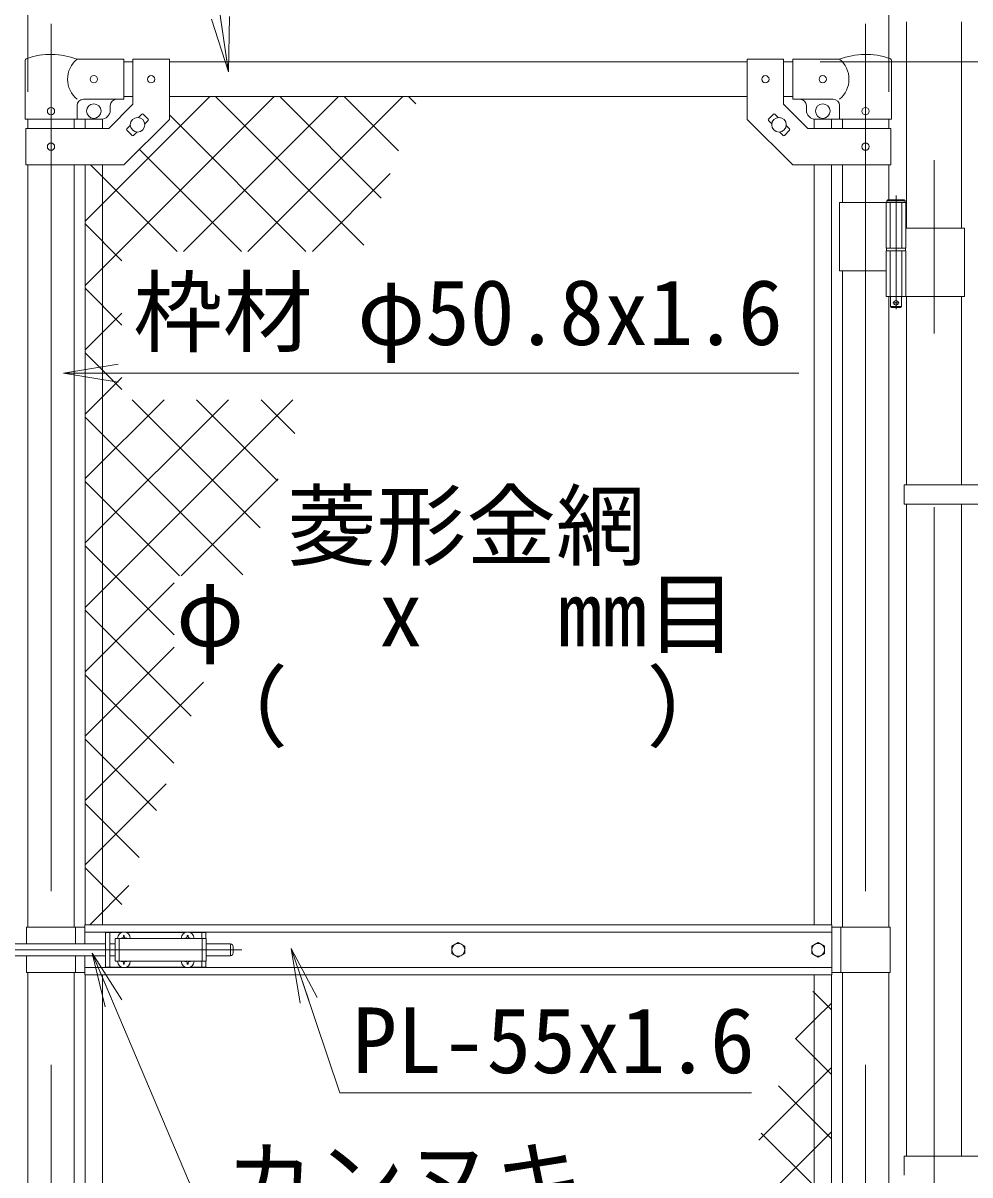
# Model space of a CAD drawing. Units: millimetres, scale not verified. Extents: x -6300 to 6300, y -4455 to 4455.
# Drawn here: x -3412 to -2372, y 191 to 1456 of the extents above; entities that cross this region are included whole.
import ezdxf
from ezdxf.enums import TextEntityAlignment as Align

# ---------------------------------------------------------------- set-up
doc = ezdxf.new("R2010")
doc.units = ezdxf.units.MM
doc.header["$LTSCALE"] = 30
doc.linetypes.add('DASHED', pattern=[7.5, 6, -1.5])
doc.linetypes.add('USER1', pattern=[50.8, 31.75, -6.35, 6.35, -6.35])
for name, color, linetype, lineweight in [('0-1_D-BMK', 2, 'USER1', 13), ('0-2_D-STR1', 1, 'Continuous', 18), ('0-3_D-STR3', 3, 'Continuous', 13), ('0-7_D-STR-DIM', 7, 'Continuous', 9), ('0-8_0', 7, 'Continuous', 9), ('0-9_D-STR-TXT', 7, 'Continuous', 9), ('0-A_D-STR2', 7, 'Continuous', 9)]:
    doc.layers.add(name, color=color, linetype=linetype, lineweight=lineweight)
doc.styles.add('ＭＳ ゴシック', font='')
doc.styles.get('ＭＳ ゴシック').set_extended_font_data('MS Gothic')

# ---------------------------------------------------------------- blocks, each defined once
blk = doc.blocks.new('_Open')
at = {"layer": '0-8_0'}
blk.add_line((-30, 5), (0, 0), dxfattribs=at)
blk.add_lwpolyline([(-30, -5), (0, 0), (-30, 0)], dxfattribs=at)

msp = doc.modelspace()

# ---------------------------------------------------------------- linework, layer by layer
at = {"layer": '0-1_D-BMK'}
for p, q in [((-2411.94, 2448.75), (-2411.94, -947.06)), ((-3381.29, 1455.24), (-3381.29, -583.15)), ((-2487.09, 1455.24), (-2487.09, -583.15)), ((-2453.67, 1266.93), (-2453.67, 1142.04)), ((-2457.3, 1149.01), (-2450.05, 1149.01)), ((-3511.99, 438.51), (-3171.99, 438.51))]:
    msp.add_line(p, q, dxfattribs=at)
at = {"layer": '0-2_D-STR1'}
for p, q in [((-2442.19, 1457.61), (-2442.19, 1231.01)), ((-2381.69, 1457.61), (-2381.69, 1231.01)), ((-3301.29, 1413.51), (-3291.29, 1413.51)), ((-3251.29, 1413.51), (-2617.09, 1413.51)), ((-2577.09, 1413.51), (-2567.09, 1413.51)), ((-3301.29, 1375.51), (-3291.29, 1375.51)), ((-3251.29, 1375.51), (-2617.09, 1375.51)), ((-2577.09, 1375.51), (-2567.09, 1375.51)), ((-3406.69, 1350.51), (-3406.69, 1340.46)), ((-3355.89, 1350.51), (-3355.89, 1340.46)), ((-2512.49, 1350.51), (-2512.49, 1340.46)), ((-2461.69, 1350.51), (-2461.69, 1340.46)), ((-3406.69, 1300.46), (-3406.69, 463.51)), ((-3355.89, 1300.46), (-3355.89, 463.51)), ((-2512.49, 1300.46), (-2512.49, 1259.01)), ((-2461.69, 1300.46), (-2461.69, 1262.01)), ((-2512.49, 1184.01), (-2512.49, 463.51)), ((-2461.69, 1156.01), (-2461.69, 463.51)), ((-2442.19, 1156.01), (-2442.19, 949.01)), ((-2381.69, 1156.01), (-2381.69, 949.01)), ((-2442.19, 928.01), (-2442.19, 212.01)), ((-2381.69, 928.01), (-2381.69, 212.01)), ((-3406.69, 413.51), (-3406.69, -423.44)), ((-3355.89, 413.51), (-3355.89, -423.44)), ((-2512.49, 413.51), (-2512.49, -306.99)), ((-2461.69, 413.51), (-2461.69, -303.99))]:
    msp.add_line(p, q, dxfattribs=at)
at = {"layer": '0-3_D-STR3'}
for p, q in [((-3409.84, 1350.51), (-3409.84, 1414.2)), ((-3301.29, 1416.51), (-3352.74, 1416.51)), ((-3301.29, 1416.51), (-3301.29, 1372.51)), ((-3291.29, 1416.71), (-3291.29, 1367.03)), ((-3291.29, 1416.71), (-3251.29, 1416.71)), ((-3251.29, 1416.71), (-3251.29, 1350.46)), ((-2617.09, 1416.71), (-2617.09, 1350.46)), ((-2577.09, 1416.71), (-2617.09, 1416.71)), ((-2577.09, 1416.71), (-2577.09, 1367.03)), ((-2567.09, 1416.51), (-2515.64, 1416.51)), ((-2567.09, 1416.51), (-2567.09, 1372.51)), ((-2458.54, 1350.51), (-2458.54, 1414.2)), ((-3301.29, 1372.51), (-3345.74, 1372.51)), ((-3317.86, 1340.46), (-3291.29, 1367.03)), ((-2550.52, 1340.46), (-2577.09, 1367.03)), ((-2567.09, 1372.51), (-2522.64, 1372.51)), ((-3352.74, 1350.51), (-3352.74, 1365.51)), ((-3316.29, 1365.51), (-3316.29, 1360.51)), ((-3285.41, 1352.41), (-3281.7, 1356.13)), ((-3280.28, 1356.13), (-3274.63, 1350.47)), ((-2588.1, 1356.13), (-2593.76, 1350.47)), ((-2582.97, 1352.41), (-2586.69, 1356.13)), ((-2552.09, 1365.51), (-2552.09, 1360.51)), ((-2515.64, 1350.51), (-2515.64, 1365.51)), ((-3409.84, 1350.51), (-3352.74, 1350.51)), ((-3352.74, 1350.51), (-3326.29, 1350.51)), ((-3343.79, 1350.51), (-3343.79, 1340.46)), ((-3324.79, 1350.51), (-3324.79, 1340.46)), ((-3297.96, 1339.87), (-3294.24, 1343.58)), ((-3278.34, 1345.34), (-3274.63, 1349.06)), ((-2590.04, 1345.34), (-2593.76, 1349.06)), ((-2570.43, 1339.87), (-2574.14, 1343.58)), ((-2543.59, 1350.51), (-2543.59, 1340.46)), ((-2515.64, 1350.51), (-2542.09, 1350.51)), ((-2524.59, 1350.51), (-2524.59, 1340.46)), ((-2458.54, 1350.51), (-2515.64, 1350.51)), ((-3408.99, 1340.46), (-3317.86, 1340.46)), ((-3408.99, 1340.46), (-3408.99, 1300.46)), ((-3297.96, 1338.45), (-3292.3, 1332.79)), ((-3290.89, 1332.79), (-3287.17, 1336.51)), ((-2577.5, 1332.79), (-2581.21, 1336.51)), ((-2570.43, 1338.45), (-2576.08, 1332.79)), ((-2459.39, 1340.46), (-2550.52, 1340.46)), ((-2459.39, 1340.46), (-2459.39, 1300.46)), ((-3343.79, 1300.46), (-3343.79, 466.01)), ((-3324.79, 1300.46), (-3324.79, 466.01)), ((-2543.59, 1300.46), (-2543.59, 466.01)), ((-2524.59, 1300.46), (-2524.59, 466.01)), ((-2515.64, 1259.01), (-2515.64, 1184.01)), ((-2515.64, 1259.01), (-2442.87, 1259.01)), ((-2464.47, 1259.01), (-2464.47, 1209.01)), ((-2443.67, 1261.01), (-2463.67, 1261.01)), ((-2462.67, 1262.01), (-2444.67, 1262.01)), ((-2443.67, 1261.01), (-2444.67, 1262.01)), ((-2443.67, 1261.01), (-2443.67, 1259.01)), ((-2442.87, 1259.01), (-2442.87, 1209.01)), ((-2442.87, 1231.01), (-2378.64, 1231.01)), ((-2378.64, 1231.01), (-2378.64, 1156.01)), ((-2464.47, 1209.01), (-2442.87, 1209.01)), ((-2464.47, 1206.01), (-2442.87, 1206.01)), ((-2464.47, 1206.01), (-2464.47, 1156.01)), ((-2464.17, 1209.01), (-2464.17, 1206.01)), ((-2464.17, 1206.01), (-2443.17, 1206.01)), ((-2443.17, 1209.01), (-2443.17, 1206.01)), ((-2442.87, 1206.01), (-2442.87, 1156.01)), ((-2515.64, 1184.01), (-2464.69, 1184.01)), ((-2464.47, 1156.01), (-2378.64, 1156.01)), ((-2459.67, 1156.01), (-2459.67, 1145.01)), ((-2458.67, 1144.01), (-2459.67, 1145.01)), ((-2458.67, 1144.01), (-2448.67, 1144.01)), ((-2448.67, 1144.01), (-2447.67, 1145.01)), ((-2444.74, 949.01), (-2444.74, 928.01)), ((-2444.74, 949.01), (-2329.94, 949.01)), ((-2444.74, 928.01), (-2329.94, 928.01)), ((-3408.29, 463.51), (-3408.29, 445.01)), ((-3408.29, 463.51), (-3344.19, 463.51)), ((-3354.29, 463.51), (-3354.29, 445.01)), ((-3344.19, 466.01), (-2524.19, 466.01)), ((-3344.19, 445.01), (-3344.19, 466.01)), ((-3344.19, 458.01), (-2524.19, 458.01)), ((-3321.29, 457.51), (-3321.29, 419.51)), ((-3321.29, 457.51), (-3303.89, 457.51)), ((-3316.79, 457.51), (-3316.79, 419.51)), ((-3298.69, 457.51), (-3233.89, 457.51)), ((-3228.69, 457.51), (-3211.29, 457.51)), ((-3215.79, 457.51), (-3215.79, 451.01)), ((-3211.29, 457.51), (-3211.29, 451.01)), ((-2524.19, 411.01), (-2524.19, 466.01)), ((-2460.09, 463.51), (-2524.19, 463.51)), ((-2514.09, 463.51), (-2514.09, 413.51)), ((-2460.09, 463.51), (-2460.09, 413.51)), ((-3444.64, 445.01), (-3321.29, 445.01)), ((-3316.79, 445.01), (-3310.79, 445.01)), ((-3310.79, 451.01), (-3310.79, 426.01)), ((-3310.79, 451.01), (-3210.79, 451.01)), ((-3303.15, 451.43), (-3304.44, 451.41)), ((-3304.44, 451.41), (-3304.44, 451.01)), ((-3301.69, 454.16), (-3301.71, 452.86)), ((-3301.69, 454.16), (-3300.9, 454.16)), ((-3300.9, 454.16), (-3300.87, 452.86)), ((-3233.15, 451.43), (-3234.44, 451.41)), ((-3234.44, 451.41), (-3234.44, 451.01)), ((-3231.69, 454.16), (-3231.71, 452.86)), ((-3231.69, 454.16), (-3230.9, 454.16)), ((-3230.9, 454.16), (-3230.87, 452.86)), ((-3229.44, 451.43), (-3228.14, 451.41)), ((-3228.14, 451.41), (-3228.14, 451.01)), ((-3210.79, 451.01), (-3210.79, 426.01)), ((-3210.79, 445.01), (-3184.29, 445.01)), ((-3184.29, 445.01), (-3184.29, 432.01)), ((-3444.64, 432.01), (-3321.29, 432.01)), ((-3408.29, 432.01), (-3408.29, 413.51)), ((-3354.29, 432.01), (-3354.29, 413.51)), ((-3344.19, 411.01), (-3344.19, 432.01)), ((-3316.79, 432.01), (-3310.79, 432.01)), ((-3210.79, 432.01), (-3184.29, 432.01)), ((-3181.29, 442.01), (-3181.29, 435.01)), ((-3344.19, 419.01), (-2524.19, 419.01)), ((-3321.29, 419.51), (-3303.89, 419.51)), ((-3310.79, 426.01), (-3210.79, 426.01)), ((-3304.44, 425.62), (-3304.44, 426.01)), ((-3303.15, 425.59), (-3304.44, 425.62)), ((-3301.69, 422.86), (-3301.71, 424.16)), ((-3301.69, 422.86), (-3300.9, 422.86)), ((-3300.9, 422.86), (-3300.87, 424.16)), ((-3299.44, 425.59), (-3298.14, 425.62)), ((-3298.69, 419.51), (-3233.89, 419.51)), ((-3298.14, 425.62), (-3298.14, 426.01)), ((-3234.44, 425.62), (-3234.44, 426.01)), ((-3233.15, 425.59), (-3234.44, 425.62)), ((-3231.69, 422.86), (-3231.71, 424.16)), ((-3231.69, 422.86), (-3230.9, 422.86)), ((-3230.9, 422.86), (-3230.87, 424.16)), ((-3229.44, 425.59), (-3228.14, 425.62)), ((-3228.69, 419.51), (-3211.29, 419.51)), ((-3228.14, 425.62), (-3228.14, 426.01)), ((-3215.79, 426.01), (-3215.79, 419.51)), ((-3211.29, 426.01), (-3211.29, 419.51)), ((-3408.29, 413.51), (-3344.19, 413.51)), ((-3344.19, 411.01), (-2524.19, 411.01)), ((-3343.79, 411.01), (-3343.79, -423.44)), ((-3324.79, 411.01), (-3324.79, -423.44)), ((-2543.59, 411.01), (-2543.59, -423.44)), ((-2524.59, 411.01), (-2524.59, -423.44)), ((-2460.09, 413.51), (-2524.19, 413.51)), ((-2444.74, 212.01), (-2444.74, 191.01)), ((-2444.74, 212.01), (-2329.94, 212.01))]:
    msp.add_line(p, q, dxfattribs=at)
at = {"layer": '0-3_D-STR3', "linetype": 'DASHED'}
for p, q in [((-2459.97, 1259.01), (-2459.97, 1209.01)), ((-2447.37, 1259.01), (-2447.37, 1209.01)), ((-2459.97, 1206.01), (-2459.97, 1156.01)), ((-2447.37, 1206.01), (-2447.37, 1156.01)), ((-3306.29, 451.01), (-3306.29, 426.01)), ((-3215.29, 451.01), (-3215.29, 426.01))]:
    msp.add_line(p, q, dxfattribs=at)
at = {"layer": '0-3_D-STR3'}
for points in [[(-3408.99, 1300.46), (-3301.29, 1300.46), (-3251.29, 1350.46)], [(-2459.39, 1300.46), (-2567.09, 1300.46), (-2617.09, 1350.46)], [(-2462.67, 1262.01), (-2463.67, 1261.01), (-2463.67, 1259.01)], [(-2447.67, 1156.01), (-2447.67, 1145.01), (-2459.67, 1145.01)], [(-3299.44, 451.43), (-3298.14, 451.41), (-3298.14, 451.01)]]:
    msp.add_lwpolyline(points, dxfattribs=at)
for points in [[(-2934.19, 446.61), (-2941.21, 442.56), (-2941.21, 434.46), (-2934.19, 430.41), (-2927.18, 434.46), (-2927.18, 442.56)], [(-2539.19, 446.61), (-2546.21, 442.56), (-2546.21, 434.46), (-2539.19, 430.41), (-2532.18, 434.46), (-2532.18, 442.56)]]:
    msp.add_lwpolyline(points, close=True, dxfattribs=at)
for centre, radius in [((-3334.29, 1394.51), 4), ((-3271.29, 1394.46), 4), ((-2597.09, 1394.46), 4), ((-2534.09, 1394.51), 4), ((-3334.29, 1359.51), 8), ((-2534.09, 1359.51), 8), ((-3381.29, 1359.51), 4), ((-2487.09, 1359.51), 4), ((-3286.29, 1344.46), 8), ((-2582.09, 1344.46), 8), ((-3381.29, 1320.46), 4), ((-2487.09, 1320.46), 4), ((-2453.67, 1149.01), 2.5), ((-2934.19, 438.51), 7.03), ((-2539.19, 438.51), 7.03)]:
    msp.add_circle(centre, radius, dxfattribs=at)
for centre, radius, start, end in [((-3406.54, 1414.2), 3.3, 109.22051, 180), ((-3381.29, 1341.78), 80, 69.0916, 109.22051), ((-2487.09, 1341.78), 80, 70.77949, 110.9084), ((-2461.84, 1414.2), 3.3, 0, 70.77949), ((-3334.55, 1394.51), 28.55, 129.59418, 230.40582), ((-2533.84, 1394.51), 28.55, 309.59418, 50.40582), ((-3345.74, 1365.51), 7, 90, 180), ((-3309.29, 1365.51), 7, 90, 180), ((-2559.09, 1365.51), 7, 0, 90), ((-2522.64, 1365.51), 7, 0, 90), ((-3326.29, 1360.51), 10, 270, 0), ((-3280.99, 1355.42), 1, 45, 135), ((-2587.4, 1355.42), 1, 45, 135), ((-2542.09, 1360.51), 10, 180, 270), ((-3275.33, 1349.76), 1, 315, 45), ((-2593.05, 1349.76), 1, 135, 225), ((-3297.25, 1339.16), 1, 135, 225), ((-3291.6, 1333.5), 1, 225, 315), ((-2576.79, 1333.5), 1, 225, 315), ((-2571.13, 1339.16), 1, 315, 45), ((-3301.29, 451.01), 7, 0, 180), ((-3231.29, 451.01), 7, 0, 180), ((-3303.2, 452.92), 1.49, 270, 0), ((-3299.39, 452.92), 1.49, 180, 270), ((-3233.2, 452.92), 1.49, 270, 0), ((-3229.39, 452.92), 1.49, 180, 270), ((-3184.29, 442.01), 3, 0, 90), ((-3184.29, 435.01), 3, 270, 0), ((-3301.29, 426.01), 7, 180, 0), ((-3303.2, 424.11), 1.49, 0, 90), ((-3299.39, 424.11), 1.49, 90, 180), ((-3231.29, 426.01), 7, 180, 0), ((-3233.2, 424.11), 1.49, 0, 90), ((-3229.39, 424.11), 1.49, 90, 180)]:
    msp.add_arc(centre, radius, start, end, dxfattribs=at)
at = {"layer": '0-7_D-STR-DIM'}
for p, q in [((-3406.69, 1380.51), (-3406.69, 2693.51)), ((-2461.69, 1380.51), (-2461.69, 2693.51)), ((-2537.09, 1413.51), (-1731.94, 1413.51)), ((-2537.09, 1413.51), (-1731.94, 1413.51)), ((-2537.09, 1413.51), (-1551.94, 1413.51)), ((-2537.09, 1413.51), (-1551.94, 1413.51))]:
    msp.add_line(p, q, dxfattribs=at)
at = {"layer": '0-9_D-STR-TXT'}
for points in [[(-2525.41, 1734.64), (-3234.72, 1734.64), (-3186.91, 1404.45)], [(-2560.39, 1071.78), (-3086.64, 1071.78), (-3365.58, 1071.78)], [(-2790.9, 117.83), (-3201.86, 117.83), (-3335.22, 433.12)], [(-2612.23, 281.33), (-3064.14, 281.33), (-3116.94, 438.06)]]:
    msp.add_lwpolyline(points, dxfattribs=at)
at = {"layer": '0-A_D-STR2'}
for p, q in [((-3343.79, 1238.82), (-3207.1, 1375.51)), ((-3343.79, 1168.11), (-3136.39, 1375.51)), ((-3235.76, 1205.43), (-3065.68, 1375.51)), ((-3037.7, 1212.34), (-3200.86, 1375.51)), ((-3165.05, 1205.43), (-2994.97, 1375.51)), ((-3018.72, 1264.07), (-3130.15, 1375.51)), ((-2999.74, 1315.8), (-3059.44, 1375.51)), ((-2980.76, 1367.54), (-2988.73, 1375.51)), ((-3101.49, 1205.43), (-3251.29, 1355.23)), ((-3172.2, 1205.43), (-3284.26, 1317.49)), ((-3242.92, 1205.43), (-3337.95, 1300.46)), ((-3094.34, 1205.43), (-3008.87, 1290.9)), ((-3303.45, 1195.25), (-3343.79, 1235.6)), ((-3303.45, 1124.54), (-3343.79, 1164.89)), ((-3343.79, 1097.4), (-3303.45, 1137.75)), ((-3303.45, 1053.83), (-3343.79, 1094.17)), ((-3343.79, 1026.69), (-3303.45, 1067.04)), ((-3343.79, 955.98), (-3257.23, 1042.54)), ((-3343.79, 885.27), (-3186.52, 1042.54)), ((-3343.79, 814.56), (-3115.81, 1042.54)), ((-3151.57, 901.95), (-3292.16, 1042.54)), ((-3132.59, 953.68), (-3221.45, 1042.54)), ((-3113.61, 1005.41), (-3150.74, 1042.54)), ((-3170.55, 850.22), (-3343.79, 1023.46)), ((-3240.37, 849.33), (-3343.79, 952.75)), ((-3238.31, 849.33), (-3131.8, 955.84)), ((-3246.12, 784.37), (-3343.79, 882.04)), ((-3343.79, 743.85), (-3246.12, 841.52)), ((-3227.49, 695.03), (-3343.79, 811.33)), ((-3343.79, 673.14), (-3246.12, 770.81)), ((-3246.46, 643.29), (-3343.79, 740.62)), ((-3343.79, 602.43), (-3213.75, 732.47)), ((-3265.44, 591.56), (-3343.79, 669.91)), ((-3343.79, 531.72), (-3254.72, 620.79)), ((-3284.42, 539.83), (-3343.79, 599.2)), ((-3303.4, 488.1), (-3343.79, 528.49)), ((-3338.79, 466.01), (-3295.7, 509.1)), ((-2543.59, 391.45), (-2544.97, 392.83)), ((-2524.59, 372.45), (-2543.59, 391.45)), ((-2543.59, 361.07), (-2524.59, 380.07)), ((-2563.94, 340.72), (-2543.59, 361.07)), ((-2543.59, 320.74), (-2563.84, 340.98)), ((-2524.59, 301.74), (-2543.59, 320.74)), ((-2543.59, 290.36), (-2524.59, 309.36)), ((-2604.4, 229.55), (-2543.59, 290.36)), ((-2543.59, 250.02), (-2582.71, 289.14)), ((-2524.59, 231.02), (-2543.59, 250.02)), ((-2543.59, 179.31), (-2601.58, 237.3)), ((-2543.59, 219.65), (-2524.59, 238.65)), ((-2644.87, 118.37), (-2543.59, 219.65))]:
    msp.add_line(p, q, dxfattribs=at)

# ---------------------------------------------------------------- block references
at = {"layer": '0-9_D-STR-TXT', "xscale": 2, "yscale": 2}
for p, rotation in [((-3186.62, 1402.47), 278.23857), ((-3367.58, 1071.78), 180), ((-3117.58, 439.96), 108.61743), ((-3336, 434.97), 112.92801)]:
    msp.add_blockref('_Open', p, dxfattribs=dict(at, rotation=rotation))

# ---------------------------------------------------------------- texts
at = {"layer": '0-9_D-STR-TXT', "style": 'ＭＳ ゴシック'}
for s, p in [('枠材 φ50.8x1.6', (-3291.02, 1080.99)), ('菱形金網', (-3122.13, 846.48)), ('φ\u3000 x\u3000 mm目', (-3243.95, 750.1)), ('（\u3000\u3000\u3000\u3000）', (-3219.59, 647.62)), ('PL-55x1.6', (-3050.47, 281.45)), ('カンヌキ', (-3190.04, 125.94))]:
    msp.add_text(s, height=72.14, dxfattribs=at).set_placement(p, align=Align.BOTTOM_LEFT)

doc.saveas('drawing.dxf')
